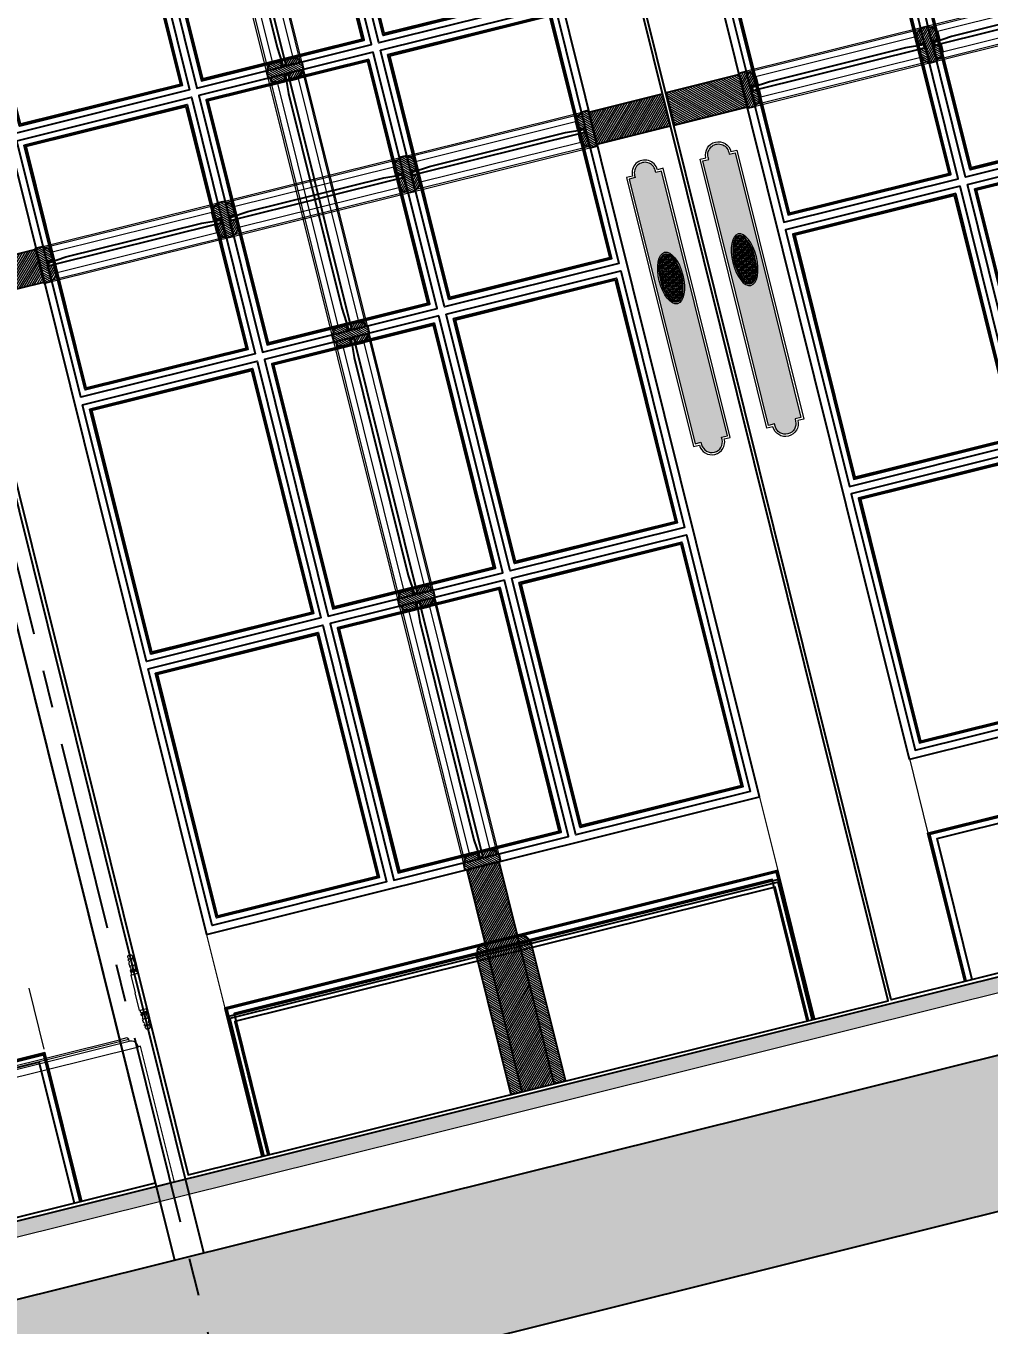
# Model space of a CAD drawing. Header units: inches. Extents: x 122939 to 389145, y 29603 to 574065.
# Drawn here: x 336953 to 338225, y 513315 to 515031 of the extents above; entities that cross this region are included whole.
import ezdxf

# ---------------------------------------------------------------- set-up
doc = ezdxf.new("R2010")
doc.units = ezdxf.units.IN
doc.header["$MEASUREMENT"] = 0
doc.linetypes.add('CENTER', pattern=[2, 1.25, -0.25, 0.25, -0.25])
doc.linetypes.add('HIDDEN', pattern=[0.375, 0.25, -0.125])
for name, color, linetype in [('8', 8, 'Continuous'), ('A-TEXT', 7, 'Continuous'), ('CQ marble hatch', 8, 'Continuous'), ('CQ Wall plan', 3, 'Continuous'), ('CQ wall section', 5, 'Continuous'), ('hatch', 8, 'Continuous'), ('Layer7', 8, 'Continuous')]:
    doc.layers.add(name, color=color, linetype=linetype)
doc.layers.add('Bronze', color=40, linetype='Continuous', lineweight=0)
doc.layers.add('CQ Marble', color=6, linetype='Continuous', lineweight=0)
doc.styles.add('romans', font='romans.shx')
pattern_1 = [(135, (-731.5624, 320.418), (-1.76776695, -1.76776695), [])]
pattern_2 = [(135, (-731.5624, -38.742), (-1.76776695, -1.76776695), [])]
pattern_3 = [(135, (-731.5624, -397.902), (-1.76776695, -1.76776695), [])]
pattern_4 = [(45, (-688.5992, 0), (-1.76776695, 1.76776695), [])]
pattern_5 = [(135, (0.4363, -3010.4238), (-1.76776695, -1.76776695), [])]
pattern_6 = [(45, (0.4363, -3010.4238), (-1.76776695, 1.76776695), [])]
pattern_7 = [(135, (247.9363, -3010.4238), (-1.76776695, -1.76776695), [])]

# ---------------------------------------------------------------- blocks, each defined once
blk = doc.blocks.new('section a and b')
at = {"layer": 'CQ marble hatch', "ltscale": 1000}
h = blk.add_hatch(dxfattribs=at)
h.set_pattern_fill('ANSI36', color=256, scale=25, angle=-90, style=0)
h.set_pattern_definition([(315, (-98336.9395, 75766.195), (6.0766989, -1.65728152), [7.8125, -1.5625, 0, -1.5625])])
h.paths.add_polyline_path([(126942.6, -29210.5), (118702.1, -29210.5), (118702.1, -29190.5), (126942.6, -29190.5)])
at = {"layer": 'Layer7', "ltscale": 300}
h = blk.add_hatch(dxfattribs=at)
h.set_pattern_fill('AR-CONC', color=256, scale=10, style=0)
h.set_pattern_definition([(130, (126882.56, -934.096), (-71.72602, -6.27521), [7.5, -82.5]), (185, (126882.56, -934.096), (13.87513, 75.21921), [6, -66]), (79.5486, (126876.58, -934.62), (-57.85094, 68.94395), [6.37402, -70.11421]), (133.8158, (126882.56, -914.1), (-106.7241, -16.5519), [11.25, -123.75]), (83.3644, (126873.67, -915.47), (-93.46627, 97.4118), [9.56103, -105.1713]), (188.8158, (126882.56, -914.1), (-93.4662, 97.41186), [9, -99]), (159, (126872.56, -919.096), (-59.6907, -40.26189), [7.5, -82.5]), (214, (126872.56, -919.096), (-24.33153, 72.515), [6, -66]), (108.5486, (126867.586, -922.45), (-84.02226, 32.25305), [6.37402, -70.11421]), (142.5, (126882.56, -934.096), (-1.215986, 33.289385), [0, -65.2, 0, -67, 0, -66.25]), (172.5, (126882.56, -934.096), (-26.306954, 39.44117), [0, -38.2, 0, -63.7, 0, -25.25]), (212.5, (126904.86, -934.096), (-53.382244, -2.255487), [0, -25, 0, -78, 0, -103.5]), (222.5, (126914.86, -934.096), (-58.31862, 10.0105), [0, -32.5, 0, -51.8, 0, -73.5])])
h.paths.add_polyline_path([(118702.1, -29290.5), (126942.6, -29290.5), (126942.6, -29490.5), (118702.1, -29490.5)])
at = {"layer": 'CQ Marble'}
for p, q in [((118702.1, -29190.5, 0), (126942.6, -29190.5, 0)), ((118702.1, -29210.5, 0), (126942.6, -29210.5, 0))]:
    blk.add_line(p, q, dxfattribs=at)
at = {"layer": 'CQ Wall plan'}
blk.add_line((118702.1, -29290.5, 0), (126942.6, -29290.5, 0), dxfattribs=at)
blk.add_lwpolyline([(118702.1, -29490.5), (118702.1, -29490.5), (126942.6, -29490.5)], dxfattribs=at)
blk = doc.blocks.new('french door panel')
at = {"lineweight": 0}
h = blk.add_hatch(dxfattribs=at)
h.set_pattern_fill('ANSI31', color=8, scale=20)
h.set_pattern_definition([(45, (-731.5624, 320.418), (-1.76776695, 1.76776695), [])])
edge = h.paths.add_edge_path()
edge.add_line((6356, 3041.7), (6383, 3041.7))
edge.add_line((6383, 3041.7), (6383, 3031.7))
edge.add_line((6383, 3031.7), (6394, 3031.7))
edge.add_line((6394, 3031.7), (6394, 3033.7))
edge.add_arc((6394, 3041.7), 8, 270, 360)
edge.add_line((6402, 3041.7), (6404, 3041.7))
edge.add_line((6404, 3041.7), (6404, 3051.7))
edge.add_line((6404, 3051.7), (6402, 3051.7))
edge.add_arc((6394, 3051.7), 8, 0, 90)
edge.add_line((6394, 3059.7), (6394, 3061.7))
edge.add_line((6394, 3061.7), (6383, 3061.7))
edge.add_line((6383, 3061.7), (6383, 3051.7))
edge.add_line((6383, 3051.7), (6356, 3051.7))
edge.add_line((6356, 3051.7), (6356, 3041.7))
h = blk.add_hatch(dxfattribs=at)
h.set_pattern_fill('ANSI31', color=8, scale=20, angle=90)
h.set_pattern_definition(pattern_1)
edge = h.paths.add_edge_path()
edge.add_line((6358, 3051.7), (6377, 3051.7))
edge.add_line((6377, 3051.7), (6377, 3061.7))
edge.add_line((6377, 3061.7), (6366, 3061.7))
edge.add_line((6366, 3061.7), (6366, 3059.7))
edge.add_arc((6366, 3051.7), 8, 90, 180)
h = blk.add_hatch(dxfattribs=at)
h.set_pattern_fill('ANSI31', color=8, scale=20, angle=90)
h.set_pattern_definition(pattern_1)
edge = h.paths.add_edge_path()
edge.add_line((6358, 3041.7), (6377, 3041.7))
edge.add_line((6377, 3041.7), (6377, 3031.7))
edge.add_line((6377, 3031.7), (6366, 3031.7))
edge.add_line((6366, 3031.7), (6366, 3033.7))
edge.add_arc((6366, 3041.7), 8, 180, 270, ccw=False)
h = blk.add_hatch(dxfattribs=at)
h.set_pattern_fill('ANSI31', color=8, scale=20, angle=90)
h.set_pattern_definition(pattern_5)
h.paths.add_polyline_path([(5904.2, 2852.1), (6004.2, 2852.1), (6004.2, 2896.1), (5904.2, 2896.1)])
h = blk.add_hatch(dxfattribs=at)
h.set_pattern_fill('ANSI31', color=8, scale=20)
h.set_pattern_definition(pattern_6)
h.paths.add_polyline_path([(6004.2, 2850.1), (6014.2, 2850.1), (6014.2, 2877.1), (6024.2, 2877.1), (6024.2, 2888.1), (6022.2, 2888.1, 0.414214), (6014.2, 2896.1), (6004.2, 2898.1)])
h = blk.add_hatch(dxfattribs=at)
h.set_pattern_fill('ANSI31', color=8, scale=20)
h.set_pattern_definition(pattern_6)
edge = h.paths.add_edge_path()
edge.add_line((6251.7, 2850.1), (6251.7, 2877.1))
edge.add_line((6251.7, 2877.1), (6241.7, 2877.1))
edge.add_line((6241.7, 2877.1), (6241.7, 2888.1))
edge.add_line((6241.7, 2888.1), (6243.7, 2888.1))
edge.add_arc((6251.7, 2888.1), 8, 90, 180, ccw=False)
edge.add_line((6251.7, 2896.1), (6251.7, 2898.1))
edge.add_line((6251.7, 2898.1), (6261.7, 2898.1))
edge.add_line((6261.7, 2898.1), (6261.7, 2896.1))
edge.add_arc((6261.7, 2888.1), 8, 0, 90, ccw=False)
edge.add_line((6269.7, 2888.1), (6271.7, 2888.1))
edge.add_line((6271.7, 2888.1), (6271.7, 2877.1))
edge.add_line((6271.7, 2877.1), (6261.7, 2877.1))
edge.add_line((6261.7, 2877.1), (6261.7, 2850.1))
edge.add_line((6261.7, 2850.1), (6251.7, 2850.1))
h = blk.add_hatch(dxfattribs=at)
h.set_pattern_fill('ANSI31', color=8, scale=20)
h.set_pattern_definition([(45, (247.9363, -3010.4238), (-1.76776695, 1.76776695), [])])
edge = h.paths.add_edge_path()
edge.add_line((6499.2, 2850.1), (6499.2, 2877.1))
edge.add_line((6499.2, 2877.1), (6489.2, 2877.1))
edge.add_line((6489.2, 2877.1), (6489.2, 2888.1))
edge.add_line((6489.2, 2888.1), (6491.2, 2888.1))
edge.add_arc((6499.2, 2888.1), 8, 90, 180, ccw=False)
edge.add_line((6499.2, 2896.1), (6499.2, 2898.1))
edge.add_line((6499.2, 2898.1), (6509.2, 2898.1))
edge.add_line((6509.2, 2898.1), (6509.2, 2896.1))
edge.add_arc((6509.2, 2888.1), 8, 0, 90, ccw=False)
edge.add_line((6517.2, 2888.1), (6519.2, 2888.1))
edge.add_line((6519.2, 2888.1), (6519.2, 2877.1))
edge.add_line((6519.2, 2877.1), (6509.2, 2877.1))
edge.add_line((6509.2, 2877.1), (6509.2, 2850.1))
edge.add_line((6509.2, 2850.1), (6499.2, 2850.1))
h = blk.add_hatch(dxfattribs=at)
h.set_pattern_fill('ANSI31', color=8, scale=20)
h.set_pattern_definition(pattern_6)
h.paths.add_polyline_path([(6736.7, 2888.1), (6738.7, 2888.1, -0.414214), (6746.7, 2896.1), (6746.7, 2898.1), (6756.7, 2898.1), (6756.7, 2850.1), (6746.7, 2850.1), (6746.7, 2877.1), (6736.7, 2877.1)])
h = blk.add_hatch(dxfattribs=at)
h.set_pattern_fill('ANSI31', color=8, scale=20, angle=90)
h.set_pattern_definition(pattern_5)
edge = h.paths.add_edge_path()
edge.add_line((6856.7, 2852.1), (6756.7, 2852.1))
edge.add_line((6756.7, 2852.1), (6756.7, 2896.1))
edge.add_line((6756.7, 2896.1), (6856.2, 2896.1))
edge.add_line((6856.2, 2896.1), (6856.2, 2852.1))
h = blk.add_hatch(dxfattribs=at)
h.set_pattern_fill('ANSI31', color=8, scale=20, angle=90)
h.set_pattern_definition(pattern_5)
h.paths.add_polyline_path([(6024.2, 2871.1), (6014.2, 2871.1), (6014.2, 2852.1, 0.414214), (6022.2, 2860.1), (6024.2, 2860.1)])
h = blk.add_hatch(dxfattribs=at)
h.set_pattern_fill('ANSI31', color=8, scale=20, angle=90)
h.set_pattern_definition(pattern_5)
edge = h.paths.add_edge_path()
edge.add_line((6251.7, 2852.1), (6251.7, 2871.1))
edge.add_line((6251.7, 2871.1), (6241.7, 2871.1))
edge.add_line((6241.7, 2871.1), (6241.7, 2860.1))
edge.add_line((6241.7, 2860.1), (6243.7, 2860.1))
edge.add_arc((6251.7, 2860.1), 8, 180, 270)
h = blk.add_hatch(dxfattribs=at)
h.set_pattern_fill('ANSI31', color=8, scale=20, angle=90)
h.set_pattern_definition(pattern_5)
edge = h.paths.add_edge_path()
edge.add_line((6261.7, 2852.1), (6261.7, 2871.1))
edge.add_line((6261.7, 2871.1), (6271.7, 2871.1))
edge.add_line((6271.7, 2871.1), (6271.7, 2860.1))
edge.add_line((6271.7, 2860.1), (6269.7, 2860.1))
edge.add_arc((6261.7, 2860.1), 8, -90, 0, ccw=False)
h = blk.add_hatch(dxfattribs=at)
h.set_pattern_fill('ANSI31', color=8, scale=20, angle=90)
h.set_pattern_definition(pattern_7)
edge = h.paths.add_edge_path()
edge.add_line((6499.2, 2852.1), (6499.2, 2871.1))
edge.add_line((6499.2, 2871.1), (6489.2, 2871.1))
edge.add_line((6489.2, 2871.1), (6489.2, 2860.1))
edge.add_line((6489.2, 2860.1), (6491.2, 2860.1))
edge.add_arc((6499.2, 2860.1), 8, 180, 270)
h = blk.add_hatch(dxfattribs=at)
h.set_pattern_fill('ANSI31', color=8, scale=20, angle=90)
h.set_pattern_definition(pattern_7)
edge = h.paths.add_edge_path()
edge.add_line((6509.2, 2852.1), (6509.2, 2871.1))
edge.add_line((6509.2, 2871.1), (6519.2, 2871.1))
edge.add_line((6519.2, 2871.1), (6519.2, 2860.1))
edge.add_line((6519.2, 2860.1), (6517.2, 2860.1))
edge.add_arc((6509.2, 2860.1), 8, -90, 0, ccw=False)
h = blk.add_hatch(dxfattribs=at)
h.set_pattern_fill('ANSI31', color=8, scale=20, angle=90)
h.set_pattern_definition(pattern_5)
h.paths.add_polyline_path([(6736.7, 2871.1), (6746.7, 2871.1), (6746.7, 2852.1, -0.414214), (6738.7, 2860.1), (6736.7, 2860.1)])
h = blk.add_hatch(dxfattribs=at)
h.set_pattern_fill('ANSI31', color=8, scale=20)
h.set_pattern_definition([(45, (-731.5624, -38.742), (-1.76776695, 1.76776695), [])])
edge = h.paths.add_edge_path()
edge.add_line((6356, 2682.6), (6383, 2682.6))
edge.add_line((6383, 2682.6), (6383, 2672.6))
edge.add_line((6383, 2672.6), (6394, 2672.6))
edge.add_line((6394, 2672.6), (6394, 2674.6))
edge.add_arc((6394, 2682.6), 8, 270, 360)
edge.add_line((6402, 2682.6), (6404, 2682.6))
edge.add_line((6404, 2682.6), (6404, 2692.6))
edge.add_line((6404, 2692.6), (6402, 2692.6))
edge.add_arc((6394, 2692.6), 8, 0, 90)
edge.add_line((6394, 2700.6), (6394, 2702.6))
edge.add_line((6394, 2702.6), (6383, 2702.6))
edge.add_line((6383, 2702.6), (6383, 2692.6))
edge.add_line((6383, 2692.6), (6356, 2692.6))
edge.add_line((6356, 2692.6), (6356, 2682.6))
h = blk.add_hatch(dxfattribs=at)
h.set_pattern_fill('ANSI31', color=8, scale=20, angle=90)
h.set_pattern_definition(pattern_2)
edge = h.paths.add_edge_path()
edge.add_line((6358, 2692.6), (6377, 2692.6))
edge.add_line((6377, 2692.6), (6377, 2702.6))
edge.add_line((6377, 2702.6), (6366, 2702.6))
edge.add_line((6366, 2702.6), (6366, 2700.6))
edge.add_arc((6366, 2692.6), 8, 90, 180)
h = blk.add_hatch(dxfattribs=at)
h.set_pattern_fill('ANSI31', color=8, scale=20, angle=90)
h.set_pattern_definition(pattern_2)
edge = h.paths.add_edge_path()
edge.add_line((6358, 2682.6), (6377, 2682.6))
edge.add_line((6377, 2682.6), (6377, 2672.6))
edge.add_line((6377, 2672.6), (6366, 2672.6))
edge.add_line((6366, 2672.6), (6366, 2674.6))
edge.add_arc((6366, 2682.6), 8, 180, 270, ccw=False)
h = blk.add_hatch(dxfattribs=at)
h.set_pattern_fill('ANSI31', color=8, scale=20)
h.set_pattern_definition([(45, (-731.5624, -397.902), (-1.76776695, 1.76776695), [])])
edge = h.paths.add_edge_path()
edge.add_line((6356, 2323.4), (6383, 2323.4))
edge.add_line((6383, 2323.4), (6383, 2313.4))
edge.add_line((6383, 2313.4), (6394, 2313.4))
edge.add_line((6394, 2313.4), (6394, 2315.4))
edge.add_arc((6394, 2323.4), 8, 270, 360)
edge.add_line((6402, 2323.4), (6404, 2323.4))
edge.add_line((6404, 2323.4), (6404, 2333.4))
edge.add_line((6404, 2333.4), (6402, 2333.4))
edge.add_arc((6394, 2333.4), 8, 0, 90)
edge.add_line((6394, 2341.4), (6394, 2343.4))
edge.add_line((6394, 2343.4), (6383, 2343.4))
edge.add_line((6383, 2343.4), (6383, 2333.4))
edge.add_line((6383, 2333.4), (6356, 2333.4))
edge.add_line((6356, 2333.4), (6356, 2323.4))
h = blk.add_hatch(dxfattribs=at)
h.set_pattern_fill('ANSI31', color=8, scale=20, angle=90)
h.set_pattern_definition(pattern_3)
edge = h.paths.add_edge_path()
edge.add_line((6358, 2333.4), (6377, 2333.4))
edge.add_line((6377, 2333.4), (6377, 2343.4))
edge.add_line((6377, 2343.4), (6366, 2343.4))
edge.add_line((6366, 2343.4), (6366, 2341.4))
edge.add_arc((6366, 2333.4), 8, 90, 180)
h = blk.add_hatch(dxfattribs=at)
h.set_pattern_fill('ANSI31', color=8, scale=20, angle=90)
h.set_pattern_definition(pattern_3)
edge = h.paths.add_edge_path()
edge.add_line((6358, 2323.4), (6377, 2323.4))
edge.add_line((6377, 2323.4), (6377, 2313.4))
edge.add_line((6377, 2313.4), (6366, 2313.4))
edge.add_line((6366, 2313.4), (6366, 2315.4))
edge.add_arc((6366, 2323.4), 8, 180, 270, ccw=False)
h = blk.add_hatch(dxfattribs=at)
h.set_pattern_fill('ANSI31', color=8, scale=20)
h.set_pattern_definition([(45, (-731.5624, -509.562), (-1.76776695, 1.76776695), [])])
h.paths.add_polyline_path([(6404, 1964.3), (6404, 1974.3), (6402, 1974.3, 0.414214), (6394, 1982.3), (6394, 1984.3), (6383, 1984.3), (6383, 1974.3), (6356, 1974.3), (6356, 1964.3)])
h = blk.add_hatch(dxfattribs=at)
h.set_pattern_fill('ANSI31', color=8, scale=20, angle=90)
h.set_pattern_definition([(135, (-731.5624, -509.562), (-1.76776695, -1.76776695), [])])
h.paths.add_polyline_path([(6377, 1984.3), (6377, 1974.3), (6358, 1974.3, -0.414214), (6366, 1982.3), (6366, 1984.3)])
h = blk.add_hatch(dxfattribs=at)
h.set_pattern_fill('ANSI31', color=8, scale=20, angle=90)
h.set_pattern_definition([(135, (-731.5624, -504.562), (-1.76776695, -1.76776695), [])])
h.paths.add_polyline_path([(6358, 1662.2), (6358, 1964.3), (6402, 1964.3), (6402, 1662.2)])
h = blk.add_hatch(dxfattribs=at)
h.set_pattern_fill('ANSI31', color=8, scale=20)
h.set_pattern_definition(pattern_4)
h.paths.add_polyline_path([(6358, 1864.2), (6353, 1864.2), (6353, 1862.2, 0.414214), (6345, 1854.2), (6343, 1854.2), (6343, 1662.2), (6358, 1662.2)])
h = blk.add_hatch(dxfattribs=at)
h.set_pattern_fill('ANSI31', color=8, scale=20)
h.set_pattern_definition(pattern_4)
h.paths.add_polyline_path([(6402, 1662.2), (6417, 1662.2), (6417, 1854.2), (6415, 1854.2, 0.414214), (6407, 1862.2), (6407, 1864.2), (6402, 1864.2)])
at = {"color": 8, "lineweight": 0}
for p, q in [((6356, 1974.3), (6356, 4119.2, 0)), ((6404, 1974.3), (6404, 4119.2, 0)), ((6358, 3400.9), (6358, 3051.7)), ((6402, 3400.9), (6402, 3051.7)), ((6366, 3392.9), (6366, 3059.7)), ((6394, 3392.9), (6394, 3059.7)), ((6358, 3041.7), (6358, 2692.6)), ((6402, 3041.7), (6402, 2692.6)), ((6366, 3033.7), (6366, 2700.6)), ((6394, 3033.7), (6394, 2700.6)), ((6746.7, 2898.1), (6014.2, 2898.1)), ((6251.7, 2896.1), (6014.2, 2896.1)), ((6243.7, 2888.1), (6022.2, 2888.1)), ((6499.2, 2896.1), (6261.7, 2896.1)), ((6491.2, 2888.1), (6269.7, 2888.1)), ((6746.7, 2896.1), (6509.2, 2896.1)), ((6736.7, 2888.1), (6517.2, 2888.1)), ((6251.7, 2852.1), (6014.2, 2852.1)), ((6746.7, 2850.1), (6014.2, 2850.1)), ((6243.7, 2860.1), (6022.2, 2860.1)), ((6499.2, 2852.1), (6261.7, 2852.1)), ((6491.2, 2860.1), (6269.7, 2860.1)), ((6746.7, 2852.1), (6509.2, 2852.1)), ((6736.7, 2860.1), (6517.2, 2860.1)), ((6358, 2682.6, 0), (6358, 2333.4, 0)), ((6402, 2682.6, 0), (6402, 2333.4, 0)), ((6366, 2674.6, 0), (6366, 2341.4, 0)), ((6394, 2674.6, 0), (6394, 2341.4, 0)), ((6358, 2323.4), (6358, 1974.3, 0)), ((6402, 2323.4), (6402, 1974.3, 0)), ((6366, 2315.4), (6366, 1982.3, 0)), ((6394, 2315.4), (6394, 1982.3, 0)), ((6003.7, 1969.2), (6003.7, 1864.2)), ((6756.2, 1969.2, 0), (6756.2, 1864.2))]:
    blk.add_line(p, q, dxfattribs=at)
at = {"color": 0, "lineweight": -2, "elevation": 0}
for points in [[(5903.7, 4229.2), (6856.2, 4229.2), (6856.2, 1662.2), (5903.7, 1662.2)], [(6003.7, 4129.2), (6756.2, 4129.2), (6756.2, 1964.3), (6003.7, 1964.3)], [(6251.2, 3400.9), (6013.7, 3400.9), (6013.7, 3051.7), (6251.2, 3051.7)], [(6261.2, 3400.9), (6498.7, 3400.9), (6498.7, 3051.7), (6261.2, 3051.7)], [(6746.2, 3400.9), (6508.7, 3400.9), (6508.7, 3051.7), (6746.2, 3051.7)], [(6243.2, 3392.9), (6021.7, 3392.9), (6021.7, 3059.7), (6243.2, 3059.7)], [(6241.2, 3390.9), (6023.7, 3390.9), (6023.7, 3061.7), (6241.2, 3061.7)], [(6269.2, 3392.9), (6490.7, 3392.9), (6490.7, 3059.7), (6269.2, 3059.7)], [(6271.2, 3390.9), (6488.7, 3390.9), (6488.7, 3061.7), (6271.2, 3061.7)], [(6738.2, 3392.9), (6516.7, 3392.9), (6516.7, 3059.7), (6738.2, 3059.7)], [(6736.2, 3390.9), (6518.7, 3390.9), (6518.7, 3061.7), (6736.2, 3061.7)], [(6251.2, 3041.7), (6013.7, 3041.7), (6013.7, 2692.6), (6251.2, 2692.6)], [(6261.2, 3041.7), (6498.7, 3041.7), (6498.7, 2692.6), (6261.2, 2692.6)], [(6746.2, 3041.7), (6508.7, 3041.7), (6508.7, 2692.6), (6746.2, 2692.6)], [(6243.2, 3033.7), (6021.7, 3033.7), (6021.7, 2700.6), (6243.2, 2700.6)], [(6241.2, 3031.7), (6023.7, 3031.7), (6023.7, 2702.6), (6241.2, 2702.6)], [(6269.2, 3033.7), (6490.7, 3033.7), (6490.7, 2700.6), (6269.2, 2700.6)], [(6271.2, 3031.7), (6488.7, 3031.7), (6488.7, 2702.6), (6271.2, 2702.6)], [(6738.2, 3033.7), (6516.7, 3033.7), (6516.7, 2700.6), (6738.2, 2700.6)], [(6736.2, 3031.7), (6518.7, 3031.7), (6518.7, 2702.6), (6736.2, 2702.6)], [(6251.2, 2682.6), (6013.7, 2682.6), (6013.7, 2333.4), (6251.2, 2333.4)], [(6261.2, 2682.6), (6498.7, 2682.6), (6498.7, 2333.4), (6261.2, 2333.4)], [(6746.2, 2682.6), (6508.7, 2682.6), (6508.7, 2333.4), (6746.2, 2333.4)], [(6243.2, 2674.6), (6021.7, 2674.6), (6021.7, 2341.4), (6243.2, 2341.4)], [(6241.2, 2672.6), (6023.7, 2672.6), (6023.7, 2343.4), (6241.2, 2343.4)], [(6269.2, 2674.6), (6490.7, 2674.6), (6490.7, 2341.4), (6269.2, 2341.4)], [(6271.2, 2672.6), (6488.7, 2672.6), (6488.7, 2343.4), (6271.2, 2343.4)], [(6738.2, 2674.6), (6516.7, 2674.6), (6516.7, 2341.4), (6738.2, 2341.4)], [(6736.2, 2672.6), (6518.7, 2672.6), (6518.7, 2343.4), (6736.2, 2343.4)], [(6251.2, 2323.4), (6013.7, 2323.4), (6013.7, 1974.3), (6251.2, 1974.3)], [(6261.2, 2323.4), (6498.7, 2323.4), (6498.7, 1974.3), (6261.2, 1974.3)], [(6746.2, 2323.4), (6508.7, 2323.4), (6508.7, 1974.3), (6746.2, 1974.3)], [(6243.2, 2315.4), (6021.7, 2315.4), (6021.7, 1982.3), (6243.2, 1982.3)], [(6241.2, 2313.4), (6023.7, 2313.4), (6023.7, 1984.3), (6241.2, 1984.3)], [(6269.2, 2315.4), (6490.7, 2315.4), (6490.7, 1982.3), (6269.2, 1982.3)], [(6271.2, 2313.4), (6488.7, 2313.4), (6488.7, 1984.3), (6271.2, 1984.3)], [(6738.2, 2315.4), (6516.7, 2315.4), (6516.7, 1982.3), (6738.2, 1982.3)], [(6736.2, 2313.4), (6518.7, 2313.4), (6518.7, 1984.3), (6736.2, 1984.3)]]:
    blk.add_lwpolyline(points, close=True, dxfattribs=at)
at = {"color": 8, "elevation": 0}
for points in [[(6383.2, 3078), (6381.2, 3053.7), (6377.2, 3053.7), (6377.2, 3398.9), (6381.2, 3398.9), (6383.2, 3374.7)], [(6383.2, 2723.8), (6381.2, 2694.6), (6377.2, 2694.6), (6377.2, 3039.7), (6381.2, 3039.7), (6383.2, 3015.5)], [(6040.4, 2877.2), (6016.2, 2875.2), (6016.2, 2871.2), (6249.7, 2871.2), (6249.7, 2875.2), (6225.4, 2877.2)], [(6535.4, 2877.2), (6511.2, 2875.2), (6511.2, 2871.2), (6744.7, 2871.2), (6744.7, 2875.2), (6720.4, 2877.2)], [(6383.2, 2359.7), (6381.2, 2335.4), (6377.2, 2335.4), (6377.2, 2680.6), (6381.2, 2680.6), (6383.2, 2656.3)], [(6383.2, 2000.5), (6381.2, 1976.3), (6377.2, 1976.3), (6377.2, 2321.4), (6381.2, 2321.4), (6383.2, 2297.2)]]:
    blk.add_lwpolyline(points, close=True, dxfattribs=at)
at = {"color": 8, "lineweight": -2, "elevation": 0}
for points in [[(6356, 3041.7), (6383, 3041.7), (6383, 3031.7), (6394, 3031.7), (6394, 3033.7, 0.414214), (6402, 3041.7), (6404, 3041.7), (6404, 3051.7), (6402, 3051.7, 0.414214), (6394, 3059.7), (6394, 3061.7), (6383, 3061.7), (6383, 3051.7), (6356, 3051.7)], [(6251.7, 2850.1), (6251.7, 2877.1), (6241.7, 2877.1), (6241.7, 2888.1), (6243.7, 2888.1, -0.414214), (6251.7, 2896.1), (6251.7, 2898.1), (6261.7, 2898.1), (6261.7, 2896.1, -0.414214), (6269.7, 2888.1), (6271.7, 2888.1), (6271.7, 2877.1), (6261.7, 2877.1), (6261.7, 2850.1)], [(6356, 2682.6), (6383, 2682.6), (6383, 2672.6), (6394, 2672.6), (6394, 2674.6, 0.414214), (6402, 2682.6), (6404, 2682.6), (6404, 2692.6), (6402, 2692.6, 0.414214), (6394, 2700.6), (6394, 2702.6), (6383, 2702.6), (6383, 2692.6), (6356, 2692.6)], [(6356, 2323.4), (6383, 2323.4), (6383, 2313.4), (6394, 2313.4), (6394, 2315.4, 0.414214), (6402, 2323.4), (6404, 2323.4), (6404, 2333.4), (6402, 2333.4, 0.414214), (6394, 2341.4), (6394, 2343.4), (6383, 2343.4), (6383, 2333.4), (6356, 2333.4)]]:
    blk.add_lwpolyline(points, format="xyb", close=True, dxfattribs=at)
for points in [[(6358, 3051.7), (6377, 3051.7), (6377, 3061.7), (6366, 3061.7), (6366, 3059.7, 0.414214), (6358, 3051.7, -1)], [(6358, 3041.7), (6377, 3041.7), (6377, 3031.7), (6366, 3031.7), (6366, 3033.7, -0.414214), (6358, 3041.7, 1)], [(6014.2, 2850.1), (6004.2, 2850.1), (6004.2, 2898.1), (6014.2, 2898.1), (6014.2, 2896.1, -0.414214), (6022.2, 2888.1), (6024.2, 2888.1), (6024.2, 2877.1), (6014.2, 2877.1), (6014.2, 2850.1)], [(6746.7, 2850.1), (6756.7, 2850.1), (6756.7, 2898.1), (6746.7, 2898.1), (6746.7, 2896.1, 0.414214), (6738.7, 2888.1), (6736.7, 2888.1), (6736.7, 2877.1), (6746.7, 2877.1), (6746.7, 2850.1)], [(6014.2, 2852.1), (6014.2, 2871.1), (6024.2, 2871.1), (6024.2, 2860.1), (6022.2, 2860.1, -0.414214), (6014.2, 2852.1, 1)], [(6251.7, 2852.1), (6251.7, 2871.1), (6241.7, 2871.1), (6241.7, 2860.1), (6243.7, 2860.1, 0.414214), (6251.7, 2852.1, -1)], [(6261.7, 2852.1), (6261.7, 2871.1), (6271.7, 2871.1), (6271.7, 2860.1), (6269.7, 2860.1, -0.414214), (6261.7, 2852.1, 1)], [(6746.7, 2852.1), (6746.7, 2871.1), (6736.7, 2871.1), (6736.7, 2860.1), (6738.7, 2860.1, 0.414214), (6746.7, 2852.1, -1)], [(6358, 2692.6), (6377, 2692.6), (6377, 2702.6), (6366, 2702.6), (6366, 2700.6, 0.414214), (6358, 2692.6, -1)], [(6358, 2682.6), (6377, 2682.6), (6377, 2672.6), (6366, 2672.6), (6366, 2674.6, -0.414214), (6358, 2682.6, 1)], [(6358, 2333.4), (6377, 2333.4), (6377, 2343.4), (6366, 2343.4), (6366, 2341.4, 0.414214), (6358, 2333.4, -1)], [(6358, 2323.4), (6377, 2323.4), (6377, 2313.4), (6366, 2313.4), (6366, 2315.4, -0.414214), (6358, 2323.4, 1)], [(6356, 1974.3), (6356, 1964.3), (6404, 1964.3), (6404, 1974.3), (6402, 1974.3, 0.414214), (6394, 1982.3), (6394, 1984.3), (6383, 1984.3), (6383, 1974.3), (6356, 1974.3)], [(6358, 1974.3), (6377, 1974.3), (6377, 1984.3), (6366, 1984.3), (6366, 1982.3, 0.414214), (6358, 1974.3, -1)], [(6358, 1864.2), (6353, 1864.2), (6353, 1862.2, 0.414214), (6345, 1854.2), (6343, 1854.2), (6343, 1662.2), (6358, 1662.2)], [(6402, 1864.2), (6407, 1864.2), (6407, 1862.2, -0.414214), (6415, 1854.2), (6417, 1854.2), (6417, 1662.2), (6402, 1662.2)]]:
    blk.add_lwpolyline(points, format="xyb", dxfattribs=at)
for points in [[(5904.2, 2852.1), (6004.2, 2852.1), (6004.2, 2896.1), (5904.2, 2896.1), (5904.2, 2852.1)], [(6856.7, 2852.1), (6756.7, 2852.1), (6756.7, 2896.1), (6856.2, 2896.1), (6856.2, 2852.1)], [(6358, 1662.2), (6358, 1964.3), (6402, 1964.3), (6402, 1662.2), (6358, 1662.2)]]:
    blk.add_lwpolyline(points, dxfattribs=at)
at = {"color": 8, "lineweight": -2}
blk.add_lwpolyline([(6509.2, 2850.1), (6509.2, 2877.1), (6519.2, 2877.1), (6519.2, 2888.1), (6517.2, 2888.1, 0.414214), (6509.2, 2896.1), (6509.2, 2898.1), (6499.2, 2898.1), (6499.2, 2896.1, 0.414214), (6491.2, 2888.1), (6489.2, 2888.1), (6489.2, 2877.1), (6499.2, 2877.1), (6499.2, 2850.1)], format="xyb", close=True, dxfattribs=at)
at = {"color": 8}
blk.add_lwpolyline([(6287.9, 2877.2), (6263.7, 2875.2), (6263.7, 2871.2), (6497.2, 2871.2), (6497.2, 2875.2), (6472.9, 2877.2)], close=True, dxfattribs=at)
at = {"color": 8, "lineweight": -2}
for points in [[(6499.2, 2852.1), (6499.2, 2871.1), (6489.2, 2871.1), (6489.2, 2860.1), (6491.2, 2860.1, 0.414214), (6499.2, 2852.1, -1)], [(6509.2, 2852.1), (6509.2, 2871.1), (6519.2, 2871.1), (6519.2, 2860.1), (6517.2, 2860.1, -0.414214), (6509.2, 2852.1, 1)]]:
    blk.add_lwpolyline(points, format="xyb", dxfattribs=at)
at = {"color": 0, "lineweight": -2, "elevation": 0}
for points in [[(6003.7, 1662.2), (6003.7, 1864.2), (6756.2, 1864.2), (6756.2, 1662.2)], [(6005.7, 1662.2), (6005.7, 1862.2), (6754.2, 1862.2), (6754.2, 1662.2)], [(6013.7, 1662.2), (6013.7, 1854.2), (6746.2, 1854.2), (6746.2, 1662.2)]]:
    blk.add_lwpolyline(points, dxfattribs=at)
blk = doc.blocks.new('french door fixed panel')
at = {"color": 8, "lineweight": 0}
blk.add_line((7001.2, 1952.2), (7001.2, 1869.3), dxfattribs=at)
at = {"color": 0, "lineweight": -2, "elevation": 0}
blk.add_lwpolyline([(7599.9, 4234.2), (6901.2, 4234.2), (6901.2, 1662.2), (7599.9, 1662.2)], close=True, dxfattribs=at)
for points in [[(7001.2, 1662.2), (7001.2, 1864.2), (7499.9, 1864.2), (7499.9, 1662.2)], [(7003.2, 1662.2), (7003.2, 1862.2), (7497.9, 1862.2), (7497.9, 1662.2)], [(7011.2, 1662.2), (7011.2, 1854.2), (7489.9, 1854.2), (7489.9, 1662.2)]]:
    blk.add_lwpolyline(points, dxfattribs=at)
blk = doc.blocks.new('hinge paumelle')
at = {"color": 0, "lineweight": 0}
for p, q in [((3515.3, 5242.2), (3523.8, 5242.2)), ((3516.2, 5246.9), (3522.9, 5246.9)), ((3516.2, 5245.5), (3522.9, 5245.5)), ((3515.3, 5194), (3523.8, 5194)), ((3516.2, 5190.6), (3522.9, 5190.6)), ((3516.2, 5189.3), (3522.9, 5189.3))]:
    blk.add_line(p, q, dxfattribs=at)
for points in [[(3519.5, 5254), (3515.3, 5254, -0.197419), (3516.7, 5250.7, -0.309597), (3515.3, 5248.4), (3519.5, 5248.4)], [(3519.5, 5262.8), (3515.8, 5262.8, -0.404064), (3516.1, 5258.5, 0.508017), (3517.4, 5254), (3519.5, 5254)], [(3519.5, 5262.8), (3523.3, 5262.8, 0.404064), (3523, 5258.5, -0.508017), (3521.7, 5254), (3519.5, 5254)], [(3519.5, 5254), (3523.8, 5254, 0.197419), (3522.4, 5250.7, 0.309597), (3523.8, 5248.4), (3519.5, 5248.4)], [(3519.5, 5182.1), (3515.3, 5182.1, 0.197419), (3516.7, 5185.4, 0.309597), (3515.3, 5187.8), (3519.5, 5187.8)], [(3519.5, 5182.1), (3523.8, 5182.1, -0.197419), (3522.4, 5185.4, -0.309597), (3523.8, 5187.8), (3519.5, 5187.8)], [(3519.5, 5173.3), (3515.8, 5173.3, 0.404064), (3516.1, 5177.6, -0.508017), (3517.4, 5182.1), (3519.5, 5182.1)], [(3519.5, 5173.3), (3523.3, 5173.3, -0.404064), (3523, 5177.6, 0.508017), (3521.7, 5182.1), (3519.5, 5182.1)]]:
    blk.add_lwpolyline(points, format="xyb", dxfattribs=at)
for points in [[(3519.5, 5248.4), (3515.3, 5248.4), (3515.3, 5246.9), (3516.2, 5246.9), (3516.2, 5245.5), (3515.3, 5245.5), (3515.3, 5242.2), (3514.5, 5242.2), (3514.5, 5218.1)], [(3519.5, 5248.4), (3523.8, 5248.4), (3523.8, 5246.9), (3522.9, 5246.9), (3522.9, 5245.5), (3523.8, 5245.5), (3523.8, 5242.2), (3524.5, 5242.2), (3524.5, 5218.1)], [(3519.5, 5187.8), (3515.3, 5187.8), (3515.3, 5189.3), (3516.2, 5189.3), (3516.2, 5190.6), (3515.3, 5190.6), (3515.3, 5194), (3514.5, 5194), (3514.5, 5218.1)], [(3519.5, 5187.8), (3523.8, 5187.8), (3523.8, 5189.3), (3522.9, 5189.3), (3522.9, 5190.6), (3523.8, 5190.6), (3523.8, 5194), (3524.5, 5194), (3524.5, 5218.1)]]:
    blk.add_lwpolyline(points, dxfattribs=at)
for centre, start, end in [((3519.5, 5265.7), 287.5595, 252.4405), ((3519.5, 5170.4), 107.5595, 72.4405)]:
    blk.add_arc(centre, 3.04, start, end, dxfattribs=at)
blk = doc.blocks.new('plate 40 a')
at = {"layer": '8', "lineweight": 0, "ltscale": 5, "true_color": 0xefcb65}
h = blk.add_hatch(dxfattribs=at)
h.set_pattern_fill('AR-SAND', color=31, scale=2)
h.set_pattern_definition([(37.5, (0, 0), (-0.12598672, 3.85364754), [0, -3.04, 0, -3.4, 0, -3.25]), (7.5, (0, 0), (3.5395534, 5.64429213), [0, -1.64, 0, -2.74, 0, -1.05]), (327.5, (-2.46, 0), (6.22828372, 0.01131811), [0, -1, 0, -3.6, 0, -4.7]), (317.5, (-2.46, 0), (6.0122532, 1.75535113), [0, -0.5, 0, -2.36, 0, -2.7])])
h.paths.add_polyline_path([(22543, -102691.8), (22543, -102511.8), (22535, -102511.8), (22535, -102508.8, 1), (22507, -102508.8), (22507, -102511.8), (22499, -102511.8), (22499, -102691.8), (22499, -102871.8), (22507, -102871.8), (22507, -102874.8, 1), (22535, -102874.8), (22535, -102871.8), (22543, -102871.8)])
edge = h.paths.add_edge_path(flags=16)
edge.add_ellipse((22521, -102651.8), major_axis=(0, 35), ratio=0.457143, start_angle=0, end_angle=360, ccw=False)
edge = h.paths.add_edge_path(flags=0)
edge.add_ellipse((22521, -102651.8), major_axis=(0, 33), ratio=0.424232, start_angle=0, end_angle=360, ccw=False)
edge = h.paths.add_edge_path(flags=0)
edge.add_spline(control_points=[(22521, -102683.8), (22520.2, -102683.8), (22519.5, -102683.6), (22518, -102683), (22517.2, -102682.4), (22515.7, -102681), (22515, -102680.1), (22513.6, -102678), (22512.9, -102676.8), (22511.3, -102673.2), (22510.5, -102670.7), (22509.1, -102665.2), (22508.6, -102662.2), (22508, -102655.9), (22507.9, -102652.7), (22508.1, -102646.3), (22508.4, -102643.1), (22509.4, -102637.2), (22510, -102634.4), (22511.7, -102629.3), (22512.7, -102627.1), (22514.6, -102624), (22515.4, -102622.8), (22517.2, -102621.1), (22518.1, -102620.5), (22519.7, -102619.9), (22520.4, -102619.8), (22521.8, -102619.8), (22522.5, -102620), (22524, -102620.7), (22524.7, -102621.2), (22526.1, -102622.5), (22526.8, -102623.3), (22528.2, -102625.3), (22528.9, -102626.5), (22530.4, -102629.8), (22531.3, -102632.3), (22532.7, -102637.7), (22533.2, -102640.7), (22533.9, -102646.8), (22534, -102650), (22533.9, -102656.4), (22533.6, -102659.6), (22532.7, -102665.6), (22532.1, -102668.4), (22530.5, -102673.5), (22529.6, -102675.7), (22527.7, -102679.1), (22526.8, -102680.3), (22525, -102682.2), (22524.1, -102682.9), (22522.4, -102683.6), (22521.7, -102683.8), (22521, -102683.8)], knot_values=[0, 0, 0, 0, 0.188873, 0.188873, 0.377747, 0.377747, 0.56662, 0.56662, 0.755494, 0.755494, 1.050692, 1.050692, 1.345891, 1.345891, 1.641089, 1.641089, 1.936288, 1.936288, 2.231487, 2.231487, 2.526685, 2.526685, 2.751736, 2.751736, 2.976786, 2.976786, 3.156904, 3.156904, 3.337022, 3.337022, 3.51714, 3.51714, 3.697259, 3.697259, 3.877377, 3.877377, 4.170415, 4.170415, 4.463453, 4.463453, 4.756491, 4.756491, 5.049529, 5.049529, 5.342567, 5.342567, 5.635605, 5.635605, 5.866749, 5.866749, 6.097894, 6.097894, 6.283185, 6.283185, 6.283185, 6.283185], degree=3, periodic=0)
h.paths.add_polyline_path([(22513.5, -102651.8, -1), (22528.5, -102651.8, -1)], flags=0)
h = blk.add_hatch(dxfattribs=at)
h.set_pattern_fill('BRASS', color=31, scale=10)
edge = h.paths.add_edge_path()
edge.add_spline(control_points=[(22521, -102683.8), (22520.2, -102683.8), (22519.5, -102683.6), (22518, -102683), (22517.2, -102682.4), (22515.7, -102681), (22515, -102680.1), (22513.6, -102678), (22512.9, -102676.8), (22511.3, -102673.2), (22510.5, -102670.7), (22509.1, -102665.2), (22508.6, -102662.2), (22508, -102655.9), (22507.9, -102652.7), (22508.1, -102646.3), (22508.4, -102643.1), (22509.4, -102637.2), (22510, -102634.4), (22511.7, -102629.3), (22512.7, -102627.1), (22514.6, -102624), (22515.4, -102622.8), (22517.2, -102621.1), (22518.1, -102620.5), (22519.7, -102619.9), (22520.4, -102619.8), (22521.8, -102619.8), (22522.5, -102620), (22524, -102620.7), (22524.7, -102621.2), (22526.1, -102622.5), (22526.8, -102623.3), (22528.2, -102625.3), (22528.9, -102626.5), (22530.4, -102629.8), (22531.3, -102632.3), (22532.7, -102637.7), (22533.2, -102640.7), (22533.9, -102646.8), (22534, -102650), (22533.9, -102656.4), (22533.6, -102659.6), (22532.7, -102665.6), (22532.1, -102668.4), (22530.5, -102673.5), (22529.6, -102675.7), (22527.7, -102679.1), (22526.8, -102680.3), (22525, -102682.2), (22524.1, -102682.9), (22522.4, -102683.6), (22521.7, -102683.8), (22521, -102683.8)], knot_values=[0, 0, 0, 0, 0.188873, 0.188873, 0.377747, 0.377747, 0.56662, 0.56662, 0.755494, 0.755494, 1.050692, 1.050692, 1.345891, 1.345891, 1.641089, 1.641089, 1.936288, 1.936288, 2.231487, 2.231487, 2.526685, 2.526685, 2.751736, 2.751736, 2.976786, 2.976786, 3.156904, 3.156904, 3.337022, 3.337022, 3.51714, 3.51714, 3.697259, 3.697259, 3.877377, 3.877377, 4.170415, 4.170415, 4.463453, 4.463453, 4.756491, 4.756491, 5.049529, 5.049529, 5.342567, 5.342567, 5.635605, 5.635605, 5.866749, 5.866749, 6.097894, 6.097894, 6.283185, 6.283185, 6.283185, 6.283185], degree=3, periodic=0)
at = {"layer": 'Bronze', "ltscale": 5, "elevation": 0}
blk.add_lwpolyline([(22546, -102508.8), (22546, -102874.8), (22538, -102874.8, -1), (22504, -102874.8), (22496, -102874.8), (22496, -102508.8), (22504, -102508.8, -1), (22538, -102508.8)], format="xyb", close=True, dxfattribs=at)
at = {"layer": 'Bronze', "lineweight": 0, "ltscale": 5, "elevation": 0}
blk.add_lwpolyline([(22543, -102691.8), (22543, -102871.8), (22535, -102871.8), (22535, -102874.8, -0.414214), (22535, -102874.8, -1), (22507, -102874.8), (22507, -102871.8), (22499, -102871.8), (22499, -102691.8), (22499, -102511.8), (22507, -102511.8), (22507, -102508.8, -1), (22535, -102508.8, -0.414214), (22535, -102508.8), (22535, -102511.8), (22543, -102511.8)], format="xyb", close=True, dxfattribs=at)
at = {"layer": 'Bronze', "color": 8, "linetype": 'HIDDEN', "lineweight": 0, "ltscale": 5}
blk.add_circle((22521, -102651.8, 0), 7.5, dxfattribs=at)
at = {"layer": 'Bronze', "ltscale": 5, "extrusion": (0, 0, -1)}
blk.add_ellipse((22521, -102651.8, 0), major_axis=(0, 35), ratio=0.457143, dxfattribs=at)
at = {"layer": 'Bronze', "lineweight": 0, "ltscale": 5, "extrusion": (0, 0, -1)}
blk.add_ellipse((22521, -102651.8, 0), major_axis=(0, 33), ratio=0.424232, start_param=3.141593, end_param=9.424778, dxfattribs=at)
at = {"layer": 'Bronze', "lineweight": 0, "ltscale": 5}
blk.add_open_spline([(22521, -102683.8, 0), (22520.2, -102683.8, 0), (22519.5, -102683.6, 0), (22518, -102683, 0), (22517.2, -102682.4, 0), (22515.7, -102681, 0), (22515, -102680.1, 0), (22513.6, -102678, 0), (22512.9, -102676.8, 0), (22511.3, -102673.2, 0), (22510.5, -102670.7, 0), (22509.1, -102665.2, 0), (22508.6, -102662.2, 0), (22508, -102655.9, 0), (22507.9, -102652.7, 0), (22508.1, -102646.3, 0), (22508.4, -102643.1, 0), (22509.4, -102637.2, 0), (22510, -102634.4, 0), (22511.7, -102629.3, 0), (22512.7, -102627.1, 0), (22514.6, -102624, 0), (22515.4, -102622.8, 0), (22517.2, -102621.1, 0), (22518.1, -102620.5, 0), (22519.7, -102619.9, 0), (22520.4, -102619.8, 0), (22521.8, -102619.8, 0), (22522.5, -102620, 0), (22524, -102620.7, 0), (22524.7, -102621.2, 0), (22526.1, -102622.5, 0), (22526.8, -102623.3, 0), (22528.2, -102625.3, 0), (22528.9, -102626.5, 0), (22530.4, -102629.8, 0), (22531.3, -102632.3, 0), (22532.7, -102637.7, 0), (22533.2, -102640.7, 0), (22533.9, -102646.8, 0), (22534, -102650, 0), (22533.9, -102656.4, 0), (22533.6, -102659.6, 0), (22532.7, -102665.6, 0), (22532.1, -102668.4, 0), (22530.5, -102673.5, 0), (22529.6, -102675.7, 0), (22527.7, -102679.1, 0), (22526.8, -102680.3, 0), (22525, -102682.2, 0), (22524.1, -102682.9, 0), (22522.4, -102683.6, 0), (22521.7, -102683.8, 0), (22521, -102683.8, 0)], degree=3, knots=[0, 0, 0, 0, 0.188873, 0.188873, 0.377747, 0.377747, 0.56662, 0.56662, 0.755494, 0.755494, 1.050692, 1.050692, 1.345891, 1.345891, 1.641089, 1.641089, 1.936288, 1.936288, 2.231487, 2.231487, 2.526685, 2.526685, 2.751736, 2.751736, 2.976786, 2.976786, 3.156904, 3.156904, 3.337022, 3.337022, 3.51714, 3.51714, 3.697259, 3.697259, 3.877377, 3.877377, 4.170415, 4.170415, 4.463453, 4.463453, 4.756491, 4.756491, 5.049529, 5.049529, 5.342567, 5.342567, 5.635605, 5.635605, 5.866749, 5.866749, 6.097894, 6.097894, 6.283185, 6.283185, 6.283185, 6.283185], dxfattribs=at)

msp = doc.modelspace()

# ---------------------------------------------------------------- linework, layer by layer
at = {"color": 4}
msp.add_line((342083.481, 514732.578, 0.001), (330139.194, 511760.86, 0.001), dxfattribs=at)
at = {"color": 0, "elevation": 0.002}
msp.add_lwpolyline([(337149.312, 513401.916), (337188.129, 513411.574), (336532.104, 516048.346), (336493.288, 516038.688)], close=True, dxfattribs=at)
for points in [[(337994.91, 513720.501), (337949.036, 513904.88), (337218.798, 513723.198), (337264.671, 513538.819)], [(337991.925, 513719.758), (337946.794, 513901.153), (337222.525, 513720.956), (337267.656, 513539.561)], [(337986.709, 513718.46), (337942.876, 513894.638), (337229.039, 513717.037), (337272.872, 513540.859)]]:
    msp.add_lwpolyline(points, dxfattribs=at)
at = {"layer": 'CQ Marble'}
for p, q in [((334524.171, 513057.932, 0.001), (337076.88, 513693.041, 0.001)), ((334524.654, 513055.991, 0.001), (337089.008, 513693.998, 0.001)), ((334525.379, 513053.079, 0.001), (337089.733, 513691.086, 0.001)), ((334527.793, 513043.375, 0.001), (337101.851, 513683.797, 0.001))]:
    msp.add_line(p, q, dxfattribs=at)
at = {"layer": 'CQ Marble', "elevation": 0.001}
msp.add_lwpolyline([(337125.168, 513498.958), (337149.428, 513504.994), (337104.762, 513684.521), (337101.851, 513683.797, 0.41481606), (337089.733, 513691.086), (337089.008, 513693.998), (337086.585, 513695.456), (337076.88, 513693.041)], format="xyb", dxfattribs=at)
at = {"layer": 'hatch', "linetype": 'CENTER', "ltscale": 200}
msp.add_line((337543.674, 511899.687, 0.002), (335962.629, 518254.413, 0.002), dxfattribs=at)

# ---------------------------------------------------------------- block references
at = {"color": 0, "rotation": 13.97142328298569}
msp.add_blockref('french door panel', (332768.534, 510707.284, 0.002), dxfattribs=at)
at = {"color": 0, "xscale": -1, "rotation": 13.97142328298562}
for name, p in [('french door panel', (344222.356, 513556.975, 0.002)), ('french door fixed panel', (344222.356, 513556.975, 0.002)), ('hinge paumelle', (341777.675, 509542.113, 0.002))]:
    msp.add_blockref(name, p, dxfattribs=at)
at = {"layer": '8', "color": 2, "rotation": 13.97142328298569}
msp.add_blockref('plate 40 a', (291263.665, 608900.369, 0.001), dxfattribs=at)
at = {"layer": '8', "color": 2, "xscale": -1, "rotation": 13.97142328298562}
msp.add_blockref('plate 40 a', (334876.045, 619751.056, 0.001), dxfattribs=at)
at = {"layer": 'CQ wall section', "color": 0, "rotation": 13.97142328298569}
msp.add_blockref('section a and b', (211848.651, 512410.809, 0.002), dxfattribs=at)

# ---------------------------------------------------------------- texts
at = {"layer": 'A-TEXT', "color": 1, "style": 'romans'}
msp.add_text('CANCEL COLUMNS AND REPLACE BY FRENCH DOOR', height=500, rotation=13.971423, dxfattribs=at).set_placement((330472.186, 509317.602, 0))

doc.saveas('drawing.dxf')
